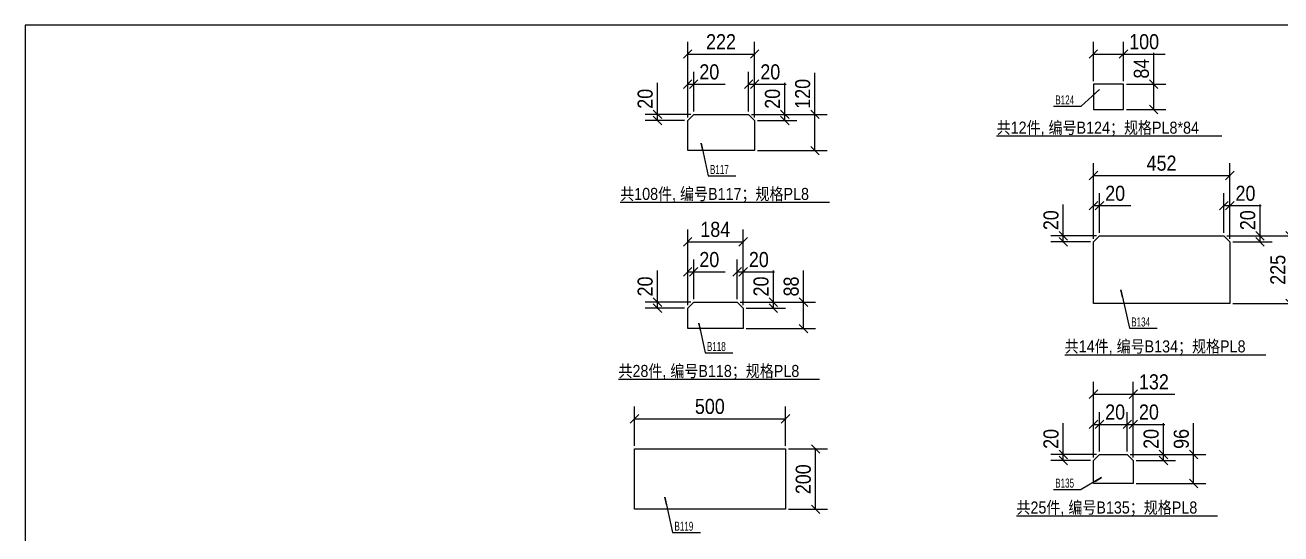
# Model space of a CAD drawing. Header units: inches. Extents: x 0 to 1938, y -2180 to 0.
# Drawn here: x 2.5 to 418.7, y -1048.7 to -880 of the extents above; entities that cross this region are included whole.
import ezdxf

# ---------------------------------------------------------------- set-up
doc = ezdxf.new("R2010")
doc.units = ezdxf.units.IN
doc.header["$MEASUREMENT"] = 0
doc.linetypes.add('XKITLINE00', pattern=[0])
for name, color, linetype, lineweight in [('DrawingSheet', 5, 'Continuous', 0), ('OtherObjectType', 1, 'Continuous', 0), ('Part', 2, 'Continuous', 0), ('PartMark', 3, 'Continuous', 0), ('Z-DIMENSIONS', 1, 'Continuous', 0)]:
    doc.layers.add(name, color=color, linetype=linetype, lineweight=lineweight)
doc.styles.add('Arial Narrow', font='ARIAL.TTF')
doc.styles.add('romsim', font='ARIAL.TTF')
doc.styles.add('宋体', font='ARIAL.TTF')

# ---------------------------------------------------------------- blocks, each defined once
blk = doc.blocks.new('*A730')
at = {"layer": 'Part', "color": 2, "linetype": 'XKITLINE00', "lineweight": 0}
for p, q in [((224.6, 393.4), (226.6, 395.4)), ((224.6, 383.4), (224.6, 393.4)), ((226.6, 395.4), (244.8, 395.4)), ((244.8, 395.4), (246.8, 393.4)), ((246.8, 393.4), (246.8, 383.4)), ((246.8, 383.4), (224.6, 383.4))]:
    blk.add_line(p, q, dxfattribs=at)
blk = doc.blocks.new('*A731')
at = {"layer": 'Part', "color": 2, "linetype": 'XKITLINE00', "lineweight": 0}
for p, q in [((224.6, 331.19), (226.6, 333.19)), ((226.6, 333.19), (241, 333.19)), ((241, 333.19), (243, 331.19)), ((224.6, 324.39), (224.6, 331.19)), ((243, 331.19), (243, 324.39)), ((243, 324.39), (224.6, 324.39))]:
    blk.add_line(p, q, dxfattribs=at)
blk = doc.blocks.new('*A732')
at = {"layer": 'Part', "color": 2, "linetype": 'XKITLINE00', "lineweight": 0}
for p, q in [((207, 264.5), (207, 284.5)), ((207, 284.5), (257, 284.5)), ((257, 284.5), (257, 264.5)), ((257, 264.5), (207, 264.5))]:
    blk.add_line(p, q, dxfattribs=at)
blk = doc.blocks.new('*A737')
at = {"layer": 'Part', "color": 2, "linetype": 'XKITLINE00', "lineweight": 0}
for p, q in [((369.07, 405.4), (359.07, 405.4)), ((359.07, 405.4), (359.07, 397)), ((369.07, 397), (369.07, 405.4)), ((359.07, 397), (369.07, 397))]:
    blk.add_line(p, q, dxfattribs=at)
blk = doc.blocks.new('*A738')
at = {"layer": 'Part', "color": 2, "linetype": 'XKITLINE00', "lineweight": 0}
for p, q in [((359.1, 353.15), (361.1, 355.15)), ((361.1, 355.15), (402.3, 355.15)), ((402.3, 355.15), (404.3, 353.15)), ((359.1, 332.7), (359.1, 353.15)), ((404.3, 353.15), (404.3, 332.7)), ((404.3, 332.7), (359.1, 332.7))]:
    blk.add_line(p, q, dxfattribs=at)
blk = doc.blocks.new('*A739')
at = {"layer": 'Part', "color": 2, "linetype": 'XKITLINE00', "lineweight": 0}
for p, q in [((359.1, 280.64), (361.1, 282.64)), ((359.1, 273.04), (359.1, 280.64)), ((361.1, 282.64), (370.3, 282.64)), ((370.3, 282.64), (372.3, 280.64)), ((372.3, 280.64), (372.3, 273.04)), ((372.3, 273.04), (359.1, 273.04))]:
    blk.add_line(p, q, dxfattribs=at)
blk = doc.blocks.new('*A744')
at = {"layer": 'DrawingSheet', "color": 5, "linetype": 'XKITLINE00', "lineweight": 0}
for p, q in [((635, 425), (5, 425)), ((5, 425), (5, 5))]:
    blk.add_line(p, q, dxfattribs=at)
blk = doc.blocks.new('*A747')
at = {"layer": 'OtherObjectType', "color": 6, "linetype": 'XKITLINE00', "lineweight": 0}
blk.add_line((202.24, 366.29), (271.56, 366.29), dxfattribs=at)
at = {"layer": 'OtherObjectType', "color": 3, "style": '宋体', "width": 0.85}
blk.add_text('共108件, 编号B117；规格PL8', height=4, dxfattribs=at).set_placement((202.24, 367.04))
blk = doc.blocks.new('*A748')
at = {"layer": 'Z-DIMENSIONS', "color": 4, "linetype": 'XKITLINE00', "lineweight": 0}
for p, q in [((244.8, 396.4), (244.8, 409.5)), ((246.8, 394.4), (246.8, 409.5)), ((246.21, 406.81), (243.39, 403.99)), ((244.8, 405.4), (246.8, 405.4)), ((248.21, 406.81), (245.39, 403.99)), ((246.8, 405.4), (257.22, 405.4)), ((246.8, 405.4), (257.22, 405.4))]:
    blk.add_line(p, q, dxfattribs=at)
at = {"layer": 'Z-DIMENSIONS', "color": 7}
for p in [(244.8, 405.4), (246.8, 405.4)]:
    blk.add_point(p, dxfattribs=at)
at = {"layer": 'Z-DIMENSIONS', "color": 7, "style": 'Arial Narrow', "width": 0.85}
blk.add_text('20', height=5, dxfattribs=at).set_placement((248.68, 407))
blk = doc.blocks.new('*A749')
at = {"layer": 'Z-DIMENSIONS', "color": 4, "linetype": 'XKITLINE00', "lineweight": 0}
for p, q in [((224.6, 394.4), (224.6, 409.5)), ((226.6, 396.4), (226.6, 409.5)), ((226.01, 406.81), (223.19, 403.99)), ((224.6, 405.4), (226.6, 405.4)), ((228.01, 406.81), (225.19, 403.99)), ((226.6, 405.4), (237.02, 405.4)), ((226.6, 405.4), (237.02, 405.4))]:
    blk.add_line(p, q, dxfattribs=at)
at = {"layer": 'Z-DIMENSIONS', "color": 7}
for p in [(224.6, 405.4), (226.6, 405.4)]:
    blk.add_point(p, dxfattribs=at)
at = {"layer": 'Z-DIMENSIONS', "color": 7, "style": 'Arial Narrow', "width": 0.85}
blk.add_text('20', height=5, dxfattribs=at).set_placement((228.47, 407))
blk = doc.blocks.new('*A750')
at = {"layer": 'Z-DIMENSIONS', "color": 4, "linetype": 'XKITLINE00', "lineweight": 0}
for p, q in [((214.6, 395.4), (214.6, 405.82)), ((214.6, 395.4), (214.6, 405.82)), ((213.19, 396.81), (216.01, 393.99)), ((225.6, 395.4), (210.5, 395.4)), ((223.6, 393.4), (210.5, 393.4)), ((213.19, 394.81), (216.01, 391.99)), ((214.6, 393.4), (214.6, 395.4))]:
    blk.add_line(p, q, dxfattribs=at)
at = {"layer": 'Z-DIMENSIONS', "color": 7}
for p in [(214.6, 395.4), (214.6, 393.4)]:
    blk.add_point(p, dxfattribs=at)
at = {"layer": 'Z-DIMENSIONS', "color": 7, "style": 'Arial Narrow', "width": 0.85}
blk.add_text('20', height=5, rotation=90.0002, dxfattribs=at).set_placement((213, 397.27))
blk = doc.blocks.new('*A751')
at = {"layer": 'Z-DIMENSIONS', "color": 4, "linetype": 'XKITLINE00', "lineweight": 0}
for p, q in [((256.8, 395.4), (256.8, 405.82)), ((256.8, 395.4), (256.8, 405.82)), ((255.39, 396.81), (258.21, 393.99)), ((245.8, 395.4), (260.8, 395.4)), ((247.8, 393.4), (260.8, 393.4)), ((255.39, 394.81), (258.21, 391.99)), ((256.8, 393.4), (256.8, 395.4))]:
    blk.add_line(p, q, dxfattribs=at)
at = {"layer": 'Z-DIMENSIONS', "color": 7}
for p in [(256.8, 395.4), (256.8, 393.4)]:
    blk.add_point(p, dxfattribs=at)
at = {"layer": 'Z-DIMENSIONS', "color": 7, "style": 'Arial Narrow', "width": 0.85}
blk.add_text('20', height=5, rotation=90.0002, dxfattribs=at).set_placement((255.2, 397.27))
blk = doc.blocks.new('*A752')
at = {"layer": 'Z-DIMENSIONS', "color": 4, "linetype": 'XKITLINE00', "lineweight": 0}
for p, q in [((226.01, 416.81), (223.19, 413.99)), ((224.6, 394.4), (224.6, 419.5)), ((248.21, 416.81), (245.39, 413.99)), ((246.8, 394.4), (246.8, 419.5)), ((224.6, 415.4), (246.8, 415.4))]:
    blk.add_line(p, q, dxfattribs=at)
at = {"layer": 'Z-DIMENSIONS', "color": 7}
for p in [(224.6, 415.4), (246.8, 415.4)]:
    blk.add_point(p, dxfattribs=at)
at = {"layer": 'Z-DIMENSIONS', "color": 7, "style": 'Arial Narrow', "width": 0.85}
blk.add_text('222', height=5, dxfattribs=at).set_placement((230.7, 417))
blk = doc.blocks.new('*A753')
at = {"layer": 'Z-DIMENSIONS', "color": 4, "linetype": 'XKITLINE00', "lineweight": 0}
for p, q in [((266.8, 395.4), (266.8, 409.15)), ((266.8, 395.4), (266.8, 409.15)), ((265.39, 396.81), (268.21, 393.99)), ((245.8, 395.4), (270.8, 395.4)), ((266.8, 383.4), (266.8, 395.4)), ((247.8, 383.4), (270.8, 383.4)), ((265.39, 384.81), (268.21, 381.99))]:
    blk.add_line(p, q, dxfattribs=at)
at = {"layer": 'Z-DIMENSIONS', "color": 7}
for p in [(266.8, 395.4), (266.8, 383.4)]:
    blk.add_point(p, dxfattribs=at)
at = {"layer": 'Z-DIMENSIONS', "color": 7, "style": 'Arial Narrow', "width": 0.85}
blk.add_text('120', height=5, rotation=90.0002, dxfattribs=at).set_placement((265.2, 397.27))
blk = doc.blocks.new('*A754')
at = {"layer": 'PartMark', "color": 4, "linetype": 'XKITLINE00', "lineweight": 0}
for p, q in [((229.07, 385.83), (231.4, 375.04)), ((229.6, 383.39), (229.07, 385.83)), ((231.4, 375.04), (240.59, 375.04))]:
    blk.add_line(p, q, dxfattribs=at)
at = {"layer": 'PartMark', "color": 1, "style": 'romsim', "width": 0.6375}
blk.add_text('B117', height=3, dxfattribs=at).set_placement((232, 375.64))
blk = doc.blocks.new('*A755')
at = {"layer": 'OtherObjectType', "color": 6, "linetype": 'XKITLINE00', "lineweight": 0}
blk.add_line((201.67, 307.6), (268.33, 307.6), dxfattribs=at)
at = {"layer": 'OtherObjectType', "color": 3, "style": '宋体', "width": 0.85}
blk.add_text('共28件, 编号B118；规格PL8', height=4, dxfattribs=at).set_placement((201.67, 308.35))
blk = doc.blocks.new('*A756')
at = {"layer": 'Z-DIMENSIONS', "color": 4, "linetype": 'XKITLINE00', "lineweight": 0}
for p, q in [((241, 334.19), (241, 347.29)), ((243, 332.19), (243, 347.29)), ((242.41, 344.6), (239.59, 341.77)), ((241, 343.19), (243, 343.19)), ((244.41, 344.6), (241.59, 341.77)), ((243, 343.19), (253.42, 343.19)), ((243, 343.19), (253.42, 343.19))]:
    blk.add_line(p, q, dxfattribs=at)
at = {"layer": 'Z-DIMENSIONS', "color": 7}
for p in [(241, 343.19), (243, 343.19)]:
    blk.add_point(p, dxfattribs=at)
at = {"layer": 'Z-DIMENSIONS', "color": 7, "style": 'Arial Narrow', "width": 0.85}
blk.add_text('20', height=5, dxfattribs=at).set_placement((244.88, 344.79))
blk = doc.blocks.new('*A757')
at = {"layer": 'Z-DIMENSIONS', "color": 4, "linetype": 'XKITLINE00', "lineweight": 0}
for p, q in [((224.6, 332.19), (224.6, 347.29)), ((226.6, 334.19), (226.6, 347.29)), ((226.01, 344.6), (223.19, 341.77)), ((224.6, 343.19), (226.6, 343.19)), ((228.01, 344.6), (225.19, 341.77)), ((226.6, 343.19), (237.02, 343.19)), ((226.6, 343.19), (237.02, 343.19))]:
    blk.add_line(p, q, dxfattribs=at)
at = {"layer": 'Z-DIMENSIONS', "color": 7}
for p in [(224.6, 343.19), (226.6, 343.19)]:
    blk.add_point(p, dxfattribs=at)
at = {"layer": 'Z-DIMENSIONS', "color": 7, "style": 'Arial Narrow', "width": 0.85}
blk.add_text('20', height=5, dxfattribs=at).set_placement((228.47, 344.79))
blk = doc.blocks.new('*A758')
at = {"layer": 'Z-DIMENSIONS', "color": 4, "linetype": 'XKITLINE00', "lineweight": 0}
for p, q in [((214.6, 333.19), (214.6, 343.6)), ((214.6, 333.19), (214.6, 343.6)), ((225.6, 333.19), (210.5, 333.19)), ((213.19, 334.6), (216.01, 331.77)), ((214.6, 331.19), (214.6, 333.19)), ((223.6, 331.19), (210.5, 331.19)), ((213.19, 332.6), (216.01, 329.77))]:
    blk.add_line(p, q, dxfattribs=at)
at = {"layer": 'Z-DIMENSIONS', "color": 7}
for p in [(214.6, 333.19), (214.6, 331.19)]:
    blk.add_point(p, dxfattribs=at)
at = {"layer": 'Z-DIMENSIONS', "color": 7, "style": 'Arial Narrow', "width": 0.85}
blk.add_text('20', height=5, rotation=90.0002, dxfattribs=at).set_placement((213, 335.06))
blk = doc.blocks.new('*A759')
at = {"layer": 'Z-DIMENSIONS', "color": 4, "linetype": 'XKITLINE00', "lineweight": 0}
for p, q in [((253, 333.19), (253, 343.6)), ((253, 333.19), (253, 343.6)), ((242, 333.19), (257, 333.19)), ((251.59, 334.6), (254.41, 331.77)), ((253, 331.19), (253, 333.19)), ((244, 331.19), (257, 331.19)), ((251.59, 332.6), (254.41, 329.77))]:
    blk.add_line(p, q, dxfattribs=at)
at = {"layer": 'Z-DIMENSIONS', "color": 7}
for p in [(253, 333.19), (253, 331.19)]:
    blk.add_point(p, dxfattribs=at)
at = {"layer": 'Z-DIMENSIONS', "color": 7, "style": 'Arial Narrow', "width": 0.85}
blk.add_text('20', height=5, rotation=90.0002, dxfattribs=at).set_placement((251.4, 335.06))
blk = doc.blocks.new('*A760')
at = {"layer": 'Z-DIMENSIONS', "color": 4, "linetype": 'XKITLINE00', "lineweight": 0}
for p, q in [((226.01, 354.6), (223.19, 351.77)), ((224.6, 332.19), (224.6, 357.29)), ((244.41, 354.6), (241.59, 351.77)), ((243, 332.19), (243, 357.29)), ((224.6, 353.19), (243, 353.19))]:
    blk.add_line(p, q, dxfattribs=at)
at = {"layer": 'Z-DIMENSIONS', "color": 7}
for p in [(224.6, 353.19), (243, 353.19)]:
    blk.add_point(p, dxfattribs=at)
at = {"layer": 'Z-DIMENSIONS', "color": 7, "style": 'Arial Narrow', "width": 0.85}
blk.add_text('184', height=5, dxfattribs=at).set_placement((228.8, 354.79))
blk = doc.blocks.new('*A761')
at = {"layer": 'Z-DIMENSIONS', "color": 4, "linetype": 'XKITLINE00', "lineweight": 0}
for p, q in [((263, 333.19), (263, 343.6)), ((263, 333.19), (263, 343.6)), ((242, 333.19), (267, 333.19)), ((261.59, 334.6), (264.41, 331.77)), ((263, 324.39), (263, 333.19)), ((261.59, 325.8), (264.41, 322.97)), ((244, 324.39), (267, 324.39))]:
    blk.add_line(p, q, dxfattribs=at)
at = {"layer": 'Z-DIMENSIONS', "color": 7}
for p in [(263, 333.19), (263, 324.39)]:
    blk.add_point(p, dxfattribs=at)
at = {"layer": 'Z-DIMENSIONS', "color": 7, "style": 'Arial Narrow', "width": 0.85}
blk.add_text('88', height=5, rotation=90.0002, dxfattribs=at).set_placement((261.4, 335.06))
blk = doc.blocks.new('*A762')
at = {"layer": 'PartMark', "color": 4, "linetype": 'XKITLINE00', "lineweight": 0}
for p, q in [((228.31, 326.17), (230.38, 316.35)), ((228.82, 323.73), (228.31, 326.17)), ((230.38, 316.35), (239.57, 316.35))]:
    blk.add_line(p, q, dxfattribs=at)
at = {"layer": 'PartMark', "color": 1, "style": 'romsim', "width": 0.6375}
blk.add_text('B118', height=3, dxfattribs=at).set_placement((230.98, 316.95))
blk = doc.blocks.new('*A764')
at = {"layer": 'Z-DIMENSIONS', "color": 4, "linetype": 'XKITLINE00', "lineweight": 0}
for p, q in [((208.41, 295.91), (205.59, 293.08)), ((207, 285.5), (207, 298.6)), ((258.41, 295.91), (255.59, 293.08)), ((257, 285.5), (257, 298.6)), ((207, 294.5), (257, 294.5))]:
    blk.add_line(p, q, dxfattribs=at)
at = {"layer": 'Z-DIMENSIONS', "color": 7}
for p in [(207, 294.5), (257, 294.5)]:
    blk.add_point(p, dxfattribs=at)
at = {"layer": 'Z-DIMENSIONS', "color": 7, "style": 'Arial Narrow', "width": 0.85}
blk.add_text('500', height=5, dxfattribs=at).set_placement((227, 296.1))
blk = doc.blocks.new('*A765')
at = {"layer": 'Z-DIMENSIONS', "color": 4, "linetype": 'XKITLINE00', "lineweight": 0}
for p, q in [((258, 284.5), (271, 284.5)), ((265.59, 285.91), (268.41, 283.08)), ((267, 264.5), (267, 284.5)), ((258, 264.5), (271, 264.5)), ((265.59, 265.91), (268.41, 263.08))]:
    blk.add_line(p, q, dxfattribs=at)
at = {"layer": 'Z-DIMENSIONS', "color": 7}
for p in [(267, 284.5), (267, 264.5)]:
    blk.add_point(p, dxfattribs=at)
at = {"layer": 'Z-DIMENSIONS', "color": 7, "style": 'Arial Narrow', "width": 0.85}
blk.add_text('200', height=5, rotation=90.0002, dxfattribs=at).set_placement((265.4, 269.5))
blk = doc.blocks.new('*A766')
at = {"layer": 'PartMark', "color": 4, "linetype": 'XKITLINE00', "lineweight": 0}
for p, q in [((217.03, 268.53), (219.62, 256.77)), ((217.57, 266.08), (217.03, 268.53)), ((219.62, 256.77), (228.8, 256.77))]:
    blk.add_line(p, q, dxfattribs=at)
at = {"layer": 'PartMark', "color": 1, "style": 'romsim', "width": 0.6375}
blk.add_text('B119', height=3, dxfattribs=at).set_placement((220.22, 257.37))
blk = doc.blocks.new('*A783')
at = {"layer": 'OtherObjectType', "color": 6, "linetype": 'XKITLINE00', "lineweight": 0}
blk.add_line((327.01, 388.25), (401.66, 388.25), dxfattribs=at)
at = {"layer": 'OtherObjectType', "color": 3, "style": '宋体', "width": 0.85}
blk.add_text('共12件, 编号B124；规格PL8*84', height=4, dxfattribs=at).set_placement((327.01, 389))
blk = doc.blocks.new('*A784')
at = {"layer": 'Z-DIMENSIONS', "color": 4, "linetype": 'XKITLINE00', "lineweight": 0}
for p, q in [((360.48, 416.81), (357.65, 413.99)), ((359.07, 406.4), (359.07, 419.5)), ((370.48, 416.81), (367.65, 413.99)), ((369.07, 406.4), (369.07, 419.5)), ((359.07, 415.4), (369.07, 415.4)), ((369.07, 415.4), (382.82, 415.4)), ((369.07, 415.4), (382.82, 415.4))]:
    blk.add_line(p, q, dxfattribs=at)
at = {"layer": 'Z-DIMENSIONS', "color": 7}
for p in [(359.07, 415.4), (369.07, 415.4)]:
    blk.add_point(p, dxfattribs=at)
at = {"layer": 'Z-DIMENSIONS', "color": 7, "style": 'Arial Narrow', "width": 0.85}
blk.add_text('100', height=5, dxfattribs=at).set_placement((370.94, 417))
blk = doc.blocks.new('*A785')
at = {"layer": 'Z-DIMENSIONS', "color": 4, "linetype": 'XKITLINE00', "lineweight": 0}
for p, q in [((379.07, 405.4), (379.07, 415.82)), ((379.07, 405.4), (379.07, 415.82)), ((370.07, 405.4), (383.07, 405.4)), ((377.65, 406.81), (380.48, 403.99)), ((379.07, 397), (379.07, 405.4)), ((370.07, 397), (383.07, 397)), ((377.65, 398.41), (380.48, 395.59))]:
    blk.add_line(p, q, dxfattribs=at)
at = {"layer": 'Z-DIMENSIONS', "color": 7}
for p in [(379.07, 405.4), (379.07, 397)]:
    blk.add_point(p, dxfattribs=at)
at = {"layer": 'Z-DIMENSIONS', "color": 7, "style": 'Arial Narrow', "width": 0.85}
blk.add_text('84', height=5, rotation=90.0002, dxfattribs=at).set_placement((377.47, 407.27))
blk = doc.blocks.new('*A786')
at = {"layer": 'PartMark', "color": 4, "linetype": 'XKITLINE00', "lineweight": 0}
for p, q in [((361.1, 403.69), (355.04, 398.09)), ((359.26, 401.99), (361.1, 403.69)), ((345.85, 398.09), (355.04, 398.09))]:
    blk.add_line(p, q, dxfattribs=at)
at = {"layer": 'PartMark', "color": 1, "style": 'romsim', "width": 0.6375}
blk.add_text('B124', height=3, dxfattribs=at).set_placement((346.45, 398.69))
blk = doc.blocks.new('*A787')
at = {"layer": 'OtherObjectType', "color": 6, "linetype": 'XKITLINE00', "lineweight": 0}
blk.add_line((349.58, 315.74), (416.23, 315.74), dxfattribs=at)
at = {"layer": 'OtherObjectType', "color": 3, "style": '宋体', "width": 0.85}
blk.add_text('共14件, 编号B134；规格PL8', height=4, dxfattribs=at).set_placement((349.58, 316.49))
blk = doc.blocks.new('*A788')
at = {"layer": 'Z-DIMENSIONS', "color": 4, "linetype": 'XKITLINE00', "lineweight": 0}
for p, q in [((403.72, 366.56), (400.89, 363.74)), ((402.3, 356.15), (402.3, 369.25)), ((405.72, 366.56), (402.89, 363.74)), ((404.3, 354.15), (404.3, 369.25)), ((402.3, 365.15), (404.3, 365.15)), ((404.3, 365.15), (414.72, 365.15)), ((404.3, 365.15), (414.72, 365.15))]:
    blk.add_line(p, q, dxfattribs=at)
at = {"layer": 'Z-DIMENSIONS', "color": 7}
for p in [(402.3, 365.15), (404.3, 365.15)]:
    blk.add_point(p, dxfattribs=at)
at = {"layer": 'Z-DIMENSIONS', "color": 7, "style": 'Arial Narrow', "width": 0.85}
blk.add_text('20', height=5, dxfattribs=at).set_placement((406.18, 366.75))
blk = doc.blocks.new('*A789')
at = {"layer": 'Z-DIMENSIONS', "color": 4, "linetype": 'XKITLINE00', "lineweight": 0}
for p, q in [((360.52, 366.56), (357.69, 363.74)), ((359.1, 354.15), (359.1, 369.25)), ((362.52, 366.56), (359.69, 363.74)), ((361.1, 356.15), (361.1, 369.25)), ((359.1, 365.15), (361.1, 365.15)), ((361.1, 365.15), (371.52, 365.15)), ((361.1, 365.15), (371.52, 365.15))]:
    blk.add_line(p, q, dxfattribs=at)
at = {"layer": 'Z-DIMENSIONS', "color": 7}
for p in [(359.1, 365.15), (361.1, 365.15)]:
    blk.add_point(p, dxfattribs=at)
at = {"layer": 'Z-DIMENSIONS', "color": 7, "style": 'Arial Narrow', "width": 0.85}
blk.add_text('20', height=5, dxfattribs=at).set_placement((362.98, 366.75))
blk = doc.blocks.new('*A790')
at = {"layer": 'Z-DIMENSIONS', "color": 4, "linetype": 'XKITLINE00', "lineweight": 0}
for p, q in [((349.1, 355.15), (349.1, 365.57)), ((349.1, 355.15), (349.1, 365.57)), ((360.1, 355.15), (345, 355.15)), ((347.69, 356.56), (350.52, 353.74)), ((347.69, 354.56), (350.52, 351.74)), ((349.1, 353.15), (349.1, 355.15)), ((358.1, 353.15), (345, 353.15))]:
    blk.add_line(p, q, dxfattribs=at)
at = {"layer": 'Z-DIMENSIONS', "color": 7}
for p in [(349.1, 355.15), (349.1, 353.15)]:
    blk.add_point(p, dxfattribs=at)
at = {"layer": 'Z-DIMENSIONS', "color": 7, "style": 'Arial Narrow', "width": 0.85}
blk.add_text('20', height=5, rotation=90.0002, dxfattribs=at).set_placement((347.5, 357.02))
blk = doc.blocks.new('*A791')
at = {"layer": 'Z-DIMENSIONS', "color": 4, "linetype": 'XKITLINE00', "lineweight": 0}
for p, q in [((414.3, 355.15), (414.3, 365.57)), ((414.3, 355.15), (414.3, 365.57)), ((403.3, 355.15), (418.3, 355.15)), ((412.89, 356.56), (415.72, 353.74)), ((412.89, 354.56), (415.72, 351.74)), ((414.3, 353.15), (414.3, 355.15)), ((405.3, 353.15), (418.3, 353.15))]:
    blk.add_line(p, q, dxfattribs=at)
at = {"layer": 'Z-DIMENSIONS', "color": 7}
for p in [(414.3, 355.15), (414.3, 353.15)]:
    blk.add_point(p, dxfattribs=at)
at = {"layer": 'Z-DIMENSIONS', "color": 7, "style": 'Arial Narrow', "width": 0.85}
blk.add_text('20', height=5, rotation=90.0002, dxfattribs=at).set_placement((412.7, 357.02))
blk = doc.blocks.new('*A792')
at = {"layer": 'Z-DIMENSIONS', "color": 4, "linetype": 'XKITLINE00', "lineweight": 0}
for p, q in [((359.1, 354.15), (359.1, 379.25)), ((404.3, 354.15), (404.3, 379.25)), ((360.52, 376.56), (357.69, 373.74)), ((359.1, 375.15), (404.3, 375.15)), ((405.72, 376.56), (402.89, 373.74))]:
    blk.add_line(p, q, dxfattribs=at)
at = {"layer": 'Z-DIMENSIONS', "color": 7}
for p in [(359.1, 375.15), (404.3, 375.15)]:
    blk.add_point(p, dxfattribs=at)
at = {"layer": 'Z-DIMENSIONS', "color": 7, "style": 'Arial Narrow', "width": 0.85}
blk.add_text('452', height=5, dxfattribs=at).set_placement((376.71, 376.75))
blk = doc.blocks.new('*A793')
at = {"layer": 'Z-DIMENSIONS', "color": 4, "linetype": 'XKITLINE00', "lineweight": 0}
for p, q in [((403.3, 355.15), (428.3, 355.15)), ((422.89, 356.56), (425.72, 353.74)), ((424.3, 332.7), (424.3, 355.15)), ((422.89, 334.11), (425.72, 331.29)), ((405.3, 332.7), (428.3, 332.7))]:
    blk.add_line(p, q, dxfattribs=at)
at = {"layer": 'Z-DIMENSIONS', "color": 7}
for p in [(424.3, 355.15), (424.3, 332.7)]:
    blk.add_point(p, dxfattribs=at)
at = {"layer": 'Z-DIMENSIONS', "color": 7, "style": 'Arial Narrow', "width": 0.85}
blk.add_text('225', height=5, rotation=90.0002, dxfattribs=at).set_placement((422.7, 338.93))
blk = doc.blocks.new('*A794')
at = {"layer": 'PartMark', "color": 4, "linetype": 'XKITLINE00', "lineweight": 0}
for p, q in [((368.17, 337.22), (371.02, 324.49)), ((368.72, 334.78), (368.17, 337.22)), ((371.02, 324.49), (380.21, 324.49))]:
    blk.add_line(p, q, dxfattribs=at)
at = {"layer": 'PartMark', "color": 1, "style": 'romsim', "width": 0.6375}
blk.add_text('B134', height=3, dxfattribs=at).set_placement((371.62, 325.09))
blk = doc.blocks.new('*A795')
at = {"layer": 'OtherObjectType', "color": 6, "linetype": 'XKITLINE00', "lineweight": 0}
blk.add_line((333.58, 262.33), (400.23, 262.33), dxfattribs=at)
at = {"layer": 'OtherObjectType', "color": 3, "style": '宋体', "width": 0.85}
blk.add_text('共25件, 编号B135；规格PL8', height=4, dxfattribs=at).set_placement((333.58, 263.08))
blk = doc.blocks.new('*A796')
at = {"layer": 'Z-DIMENSIONS', "color": 4, "linetype": 'XKITLINE00', "lineweight": 0}
for p, q in [((370.3, 283.64), (370.3, 296.74)), ((372.3, 281.64), (372.3, 296.74)), ((371.72, 294.06), (368.89, 291.23)), ((370.3, 292.64), (372.3, 292.64)), ((373.72, 294.06), (370.89, 291.23)), ((372.3, 292.64), (382.72, 292.64)), ((372.3, 292.64), (382.72, 292.64))]:
    blk.add_line(p, q, dxfattribs=at)
at = {"layer": 'Z-DIMENSIONS', "color": 7}
for p in [(370.3, 292.64), (372.3, 292.64)]:
    blk.add_point(p, dxfattribs=at)
at = {"layer": 'Z-DIMENSIONS', "color": 7, "style": 'Arial Narrow', "width": 0.85}
blk.add_text('20', height=5, dxfattribs=at).set_placement((374.18, 294.24))
blk = doc.blocks.new('*A797')
at = {"layer": 'Z-DIMENSIONS', "color": 4, "linetype": 'XKITLINE00', "lineweight": 0}
for p, q in [((359.1, 281.64), (359.1, 296.74)), ((361.1, 283.64), (361.1, 296.74)), ((360.52, 294.06), (357.69, 291.23)), ((359.1, 292.64), (361.1, 292.64)), ((362.52, 294.06), (359.69, 291.23)), ((361.1, 292.64), (371.52, 292.64)), ((361.1, 292.64), (371.52, 292.64))]:
    blk.add_line(p, q, dxfattribs=at)
at = {"layer": 'Z-DIMENSIONS', "color": 7}
for p in [(359.1, 292.64), (361.1, 292.64)]:
    blk.add_point(p, dxfattribs=at)
at = {"layer": 'Z-DIMENSIONS', "color": 7, "style": 'Arial Narrow', "width": 0.85}
blk.add_text('20', height=5, dxfattribs=at).set_placement((362.98, 294.24))
blk = doc.blocks.new('*A798')
at = {"layer": 'Z-DIMENSIONS', "color": 4, "linetype": 'XKITLINE00', "lineweight": 0}
for p, q in [((349.1, 282.64), (349.1, 293.06)), ((349.1, 282.64), (349.1, 293.06)), ((347.69, 284.06), (350.52, 281.23)), ((360.1, 282.64), (345, 282.64)), ((358.1, 280.64), (345, 280.64)), ((347.69, 282.06), (350.52, 279.23)), ((349.1, 280.64), (349.1, 282.64))]:
    blk.add_line(p, q, dxfattribs=at)
at = {"layer": 'Z-DIMENSIONS', "color": 7}
for p in [(349.1, 282.64), (349.1, 280.64)]:
    blk.add_point(p, dxfattribs=at)
at = {"layer": 'Z-DIMENSIONS', "color": 7, "style": 'Arial Narrow', "width": 0.85}
blk.add_text('20', height=5, rotation=90.0002, dxfattribs=at).set_placement((347.5, 284.52))
blk = doc.blocks.new('*A799')
at = {"layer": 'Z-DIMENSIONS', "color": 4, "linetype": 'XKITLINE00', "lineweight": 0}
for p, q in [((382.3, 282.64), (382.3, 293.06)), ((382.3, 282.64), (382.3, 293.06)), ((380.89, 284.06), (383.72, 281.23)), ((371.3, 282.64), (386.3, 282.64)), ((373.3, 280.64), (386.3, 280.64)), ((380.89, 282.06), (383.72, 279.23)), ((382.3, 280.64), (382.3, 282.64))]:
    blk.add_line(p, q, dxfattribs=at)
at = {"layer": 'Z-DIMENSIONS', "color": 7}
for p in [(382.3, 282.64), (382.3, 280.64)]:
    blk.add_point(p, dxfattribs=at)
at = {"layer": 'Z-DIMENSIONS', "color": 7, "style": 'Arial Narrow', "width": 0.85}
blk.add_text('20', height=5, rotation=90.0002, dxfattribs=at).set_placement((380.7, 284.52))
blk = doc.blocks.new('*A800')
at = {"layer": 'Z-DIMENSIONS', "color": 4, "linetype": 'XKITLINE00', "lineweight": 0}
for p, q in [((360.52, 304.06), (357.69, 301.23)), ((359.1, 281.64), (359.1, 306.74)), ((373.72, 304.06), (370.89, 301.23)), ((372.3, 281.64), (372.3, 306.74)), ((359.1, 302.64), (372.3, 302.64)), ((372.3, 302.64), (386.05, 302.64)), ((372.3, 302.64), (386.05, 302.64))]:
    blk.add_line(p, q, dxfattribs=at)
at = {"layer": 'Z-DIMENSIONS', "color": 7}
for p in [(359.1, 302.64), (372.3, 302.64)]:
    blk.add_point(p, dxfattribs=at)
at = {"layer": 'Z-DIMENSIONS', "color": 7, "style": 'Arial Narrow', "width": 0.85}
blk.add_text('132', height=5, dxfattribs=at).set_placement((374.18, 304.24))
blk = doc.blocks.new('*A801')
at = {"layer": 'Z-DIMENSIONS', "color": 4, "linetype": 'XKITLINE00', "lineweight": 0}
for p, q in [((392.3, 282.64), (392.3, 293.06)), ((392.3, 282.64), (392.3, 293.06)), ((390.89, 284.06), (393.72, 281.23)), ((371.3, 282.64), (396.3, 282.64)), ((392.3, 273.04), (392.3, 282.64)), ((373.3, 273.04), (396.3, 273.04)), ((390.89, 274.46), (393.72, 271.63))]:
    blk.add_line(p, q, dxfattribs=at)
at = {"layer": 'Z-DIMENSIONS', "color": 7}
for p in [(392.3, 282.64), (392.3, 273.04)]:
    blk.add_point(p, dxfattribs=at)
at = {"layer": 'Z-DIMENSIONS', "color": 7, "style": 'Arial Narrow', "width": 0.85}
blk.add_text('96', height=5, rotation=90.0002, dxfattribs=at).set_placement((390.7, 284.52))
blk = doc.blocks.new('*A802')
at = {"layer": 'PartMark', "color": 4, "linetype": 'XKITLINE00', "lineweight": 0}
for p, q in [((361.77, 274.99), (355.01, 271.08)), ((359.61, 273.74), (361.77, 274.99)), ((345.82, 271.08), (355.01, 271.08))]:
    blk.add_line(p, q, dxfattribs=at)
at = {"layer": 'PartMark', "color": 1, "style": 'romsim', "width": 0.6375}
blk.add_text('B135', height=3, dxfattribs=at).set_placement((346.42, 271.68))
blk = doc.blocks.new('P详图~003 (PLPL8mm零件图2)')
at = {"lineweight": 0}
for name in ['*A744', '*A752', '*A784', '*A749', '*A748', '*A785', '*A753', '*A750', '*A751', '*A737', '*A730', '*A783', '*A792', '*A747', '*A789', '*A788', '*A790', '*A791', '*A760', '*A738', '*A793', '*A757', '*A756', '*A758', '*A759', '*A761', '*A731', '*A787', '*A755', '*A800', '*A764', '*A797', '*A796', '*A798', '*A799', '*A801', '*A732', '*A765', '*A739', '*A795']:
    blk.add_blockref(name, (0, 0), dxfattribs=at)
at = {"layer": 'PartMark', "lineweight": 0}
for name in ['*A786', '*A754', '*A794', '*A762', '*A802', '*A766']:
    blk.add_blockref(name, (0, 0), dxfattribs=at)

msp = doc.modelspace()

# ---------------------------------------------------------------- block references
msp.add_blockref('P详图~003 (PLPL8mm零件图2)', (-2.5, -1305))

doc.saveas('drawing.dxf')
